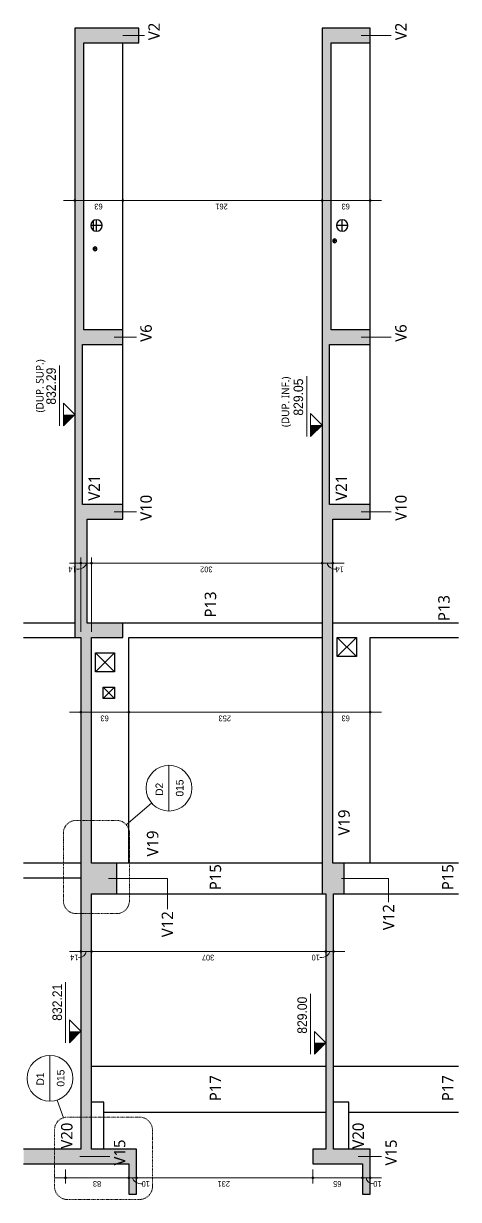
# Model space of a CAD drawing. Header units: centimetres. Extents: x -1475 to 26323, y -1238 to 84208.
# Drawn here: x 3850 to 4420, y 82238 to 83780 of the extents above; entities that cross this region are included whole.
import ezdxf

# ---------------------------------------------------------------- set-up
doc = ezdxf.new("R2010")
doc.units = ezdxf.units.CM
doc.linetypes.add('Traço ponto', pattern=[1.5875, 0.635, -0.47625, 0, -0.47625])
for name, color, linetype, lineweight in [('A-ANNO-DIMS', 7, 'Continuous', 9), ('A-ANNO-DIMS-50', 7, 'Continuous', 9), ('A-ANNO-SYMB', 7, 'Continuous', 9), ('A-FLOR', 7, 'Continuous', 9), ('A-GENM', 7, 'Continuous', 18), ('G-ANNO-DIMS', 7, 'Continuous', 9), ('G-ANNO-TEXT', 7, 'Continuous', 9), ('S-BEAM', 7, 'Continuous', 9), ('S-BEAM-IDEN', 7, 'Continuous', 9), ('S-COLS', 7, 'Continuous', 9), ('S-COLS-IDEN', 7, 'Continuous', 9)]:
    doc.layers.add(name, color=color, linetype=linetype, lineweight=lineweight)
doc.styles.add('Fira Sans', font='', dxfattribs={"width": 0.9, "height": 7.5})
doc.styles.add('Fira Sans_1', font='', dxfattribs={"width": 0.95, "height": 12.5})
doc.styles.add('Fira Sans_2', font='', dxfattribs={"height": 10})
doc.styles.add('Gadugi', font='gadugi.ttf', dxfattribs={"height": 10})
doc.styles.add('Gadugi_1', font='gadugi.ttf', dxfattribs={"height": 15})
doc.styles.get('Fira Sans').set_extended_font_data('Fira Sans')
doc.styles.get('Fira Sans_1').set_extended_font_data('Fira Sans')
doc.styles.get('Fira Sans_2').set_extended_font_data('Fira Sans')
doc.dimstyles.new('PED_R80_1_5mm_ACIMA_As_ESQ__R00', dxfattribs={"dimscale": 30.48, "dimtxt": 10.229846, "dimasz": 0.328084, "dimexe": 0.246063, "dimexo": 0.246063, "dimgap": 0.049213, "dimtad": 1, "dimdec": 1, "dimrnd": 0.5, "dimdsep": 46, "dimtxsty": 'Fira Sans', "dimblk1": 'DOTSMALL', "dimblk2": 'DOTSMALL', "dimsah": 1, "dimcen": 0.09, "dimdle": 0.492126, "dimazin": 0, "dimtfac": 1, "dimtdec": 4, "dimtix": 1, "dimtmove": 0, "dimatfit": 3, "dimfxl": 1, "dimtvp": 1, "dimtolj": 1, "dimtzin": 0, "dimarcsym": 2})
doc.dimstyles.new('PED_R80_1_5mm_ACIMA_As_ESQ__R00_1', dxfattribs={"dimscale": 30.48, "dimtxt": 10.229846, "dimasz": 0.328084, "dimexe": 0.246063, "dimexo": 0.246063, "dimgap": 0.049213, "dimtad": 1, "dimdec": 1, "dimrnd": 0.5, "dimdsep": 46, "dimtxsty": 'Fira Sans', "dimblk1": 'DOTSMALL', "dimblk2": 'DOTSMALL', "dimsah": 1, "dimcen": 0.09, "dimdle": 0.492126, "dimazin": 0, "dimtfac": 1, "dimtdec": 4, "dimtix": 1, "dimtmove": 1, "dimatfit": 3, "dimfxl": 1, "dimtvp": 1, "dimtolj": 1, "dimtzin": 0, "dimarcsym": 2})

# ---------------------------------------------------------------- blocks, each defined once
blk = doc.blocks.new('PED_FURO_RETANGULAR_R04_2020 _INSTÂNCIA_ - FURO RET-3755454-CT302 - CORTE A-A')
at = {"layer": 'A-GENM', "color": 253, "lineweight": 25, "true_color": 0xaaaaaa}
for p, q in [((-202.4, 82975), (-227.4, 82950)), ((-202.4, 82950), (-227.4, 82975))]:
    blk.add_line(p, q, dxfattribs=at)
blk = doc.blocks.new('PED_FURO_CIRCULAR_R04_2020 _INSTÂNCIA_ - FURO CIRC-3758312-CT302 - CORTE A-A')
at = {"layer": 'A-GENM', "color": 253, "lineweight": 25, "true_color": 0xaaaaaa}
for p, q in [((-213.4, 83515.5), (-228.4, 83515.5)), ((-220.9, 83508), (-220.9, 83523))]:
    blk.add_line(p, q, dxfattribs=at)
blk = doc.blocks.new('PED_FURO_CIRCULAR_R04_2020 _INSTÂNCIA_ - FURO CIRC-3747796-CT302 - CORTE A-A')
at = {"layer": 'A-GENM', "color": 253, "lineweight": 25, "true_color": 0xaaaaaa}
for p, q in [((-230.9, 83492.8), (-230.9, 83497.8)), ((-228.4, 83495.3), (-233.4, 83495.3))]:
    blk.add_line(p, q, dxfattribs=at)
blk = doc.blocks.new('PED_FURO_RETANGULAR_R04_2020 _INSTÂNCIA_ - FURO RET-3778141-CT302 - CORTE A-A')
at = {"layer": 'A-GENM', "color": 253, "lineweight": 25, "true_color": 0xaaaaaa}
for p, q in [((-519.4, 82955), (-544.4, 82930)), ((-519.4, 82930), (-544.4, 82955))]:
    blk.add_line(p, q, dxfattribs=at)
blk = doc.blocks.new('PED_FURO_RETANGULAR_R04_2020 _INSTÂNCIA_ - FURO RET-4012501-CT302 - CORTE A-A')
at = {"layer": 'A-GENM', "color": 253, "lineweight": 25, "true_color": 0xaaaaaa}
for p, q in [((-519.4, 82910), (-534.4, 82895)), ((-519.4, 82895), (-534.4, 82910))]:
    blk.add_line(p, q, dxfattribs=at)
blk = doc.blocks.new('PED_FURO_CIRCULAR_R04_2020 _INSTÂNCIA_ - FURO CIRC-3781475-CT302 - CORTE A-A')
at = {"layer": 'A-GENM', "color": 253, "lineweight": 25, "true_color": 0xaaaaaa}
for p, q in [((-542.4, 83484.8), (-547.4, 83484.8)), ((-544.9, 83482.3), (-544.9, 83487.3))]:
    blk.add_line(p, q, dxfattribs=at)
blk = doc.blocks.new('PED_FURO_CIRCULAR_R04_2020 _INSTÂNCIA_ - FURO CIRC-3745760-CT302 - CORTE A-A')
at = {"layer": 'A-GENM', "color": 253, "lineweight": 25, "true_color": 0xaaaaaa}
for p, q in [((-535.4, 83515.4), (-550.4, 83515.4)), ((-542.9, 83507.9), (-542.9, 83522.9))]:
    blk.add_line(p, q, dxfattribs=at)
blk = doc.blocks.new('Elevações de ponto - SIMBOLO DE NÍVEL-CORTE-2219088-CT302 - CORTE A-A')
at = {"layer": 'G-ANNO-DIMS'}
blk.add_hatch(color=256, dxfattribs=at).paths.add_polyline_path([(-257.4, 82443.6), (-242.4, 82443.6), (-257.4, 82428.6)], flags=0)
for p, q in [((-262.5, 82507.8), (-262.5, 82428.6)), ((-257.4, 82458.6), (-242.4, 82443.6)), ((-257.4, 82428.6), (-257.4, 82458.6)), ((-242.4, 82443.6), (-257.4, 82428.6))]:
    blk.add_line(p, q, dxfattribs=at)
blk = doc.blocks.new('DIMBLOCK5-CT302 - CORTE A-A')
at = {"layer": 'A-ANNO-DIMS-50', "true_color": 0x000032}
h = blk.add_hatch(color=178, dxfattribs=at)
edge = h.paths.add_edge_path(flags=0)
edge.add_arc((3924.8, 82877.1), 1.25, 0, 360)
h = blk.add_hatch(color=178, dxfattribs=at)
edge = h.paths.add_edge_path(flags=0)
edge.add_arc((3987.8, 82877.1), 1.25, 0, 360)
at = {"layer": 'A-ANNO-DIMS-50', "color": 178, "true_color": 0x000032}
for p, q in [((3924.8, 82871.4), (3924.8, 82884.6)), ((3987.8, 82871.4), (3987.8, 82884.6)), ((3909.8, 82877.1), (3987.8, 82877.1)), ((3924.8, 82877.1), (3924.8, 82871.4)), ((3987.8, 82877.1), (3987.8, 82871.4))]:
    blk.add_line(p, q, dxfattribs=at)
for centre in [(3924.8, 82877.1), (3987.8, 82877.1)]:
    blk.add_circle(centre, 1.25, dxfattribs=at)
at = {"layer": 'A-ANNO-DIMS-50', "color": 0, "insert": (3961.3, 82865.3), "char_height": 7.5, "width": 11.961, "attachment_point": 1, "rotation": 180, "line_spacing_factor": 1.049215, "style": 'Fira Sans'}
blk.add_mtext('63', dxfattribs=at)
blk = doc.blocks.new('_DotSmall')
at = {"color": 0, "linetype": 'ByBlock', "const_width": 0.5}
blk.add_lwpolyline([(-0.0625, 0, 1), (0.0625, 0, 1)], format="xyb", close=True, dxfattribs=at)
blk = doc.blocks.new('DIMBLOCK6-CT302 - CORTE A-A')
at = {"layer": 'A-ANNO-DIMS-50', "true_color": 0x000032}
h = blk.add_hatch(color=178, dxfattribs=at)
edge = h.paths.add_edge_path(flags=0)
edge.add_arc((3987.8, 82877.1), 1.25, 0, 360)
h = blk.add_hatch(color=178, dxfattribs=at)
edge = h.paths.add_edge_path(flags=0)
edge.add_arc((4240.8, 82877.1), 1.25, 0, 360)
at = {"layer": 'A-ANNO-DIMS-50', "color": 178, "true_color": 0x000032}
for p, q in [((3987.8, 82871.4), (3987.8, 82884.6)), ((4240.8, 82871.4), (4240.8, 82884.6)), ((3987.8, 82877.1), (4240.8, 82877.1)), ((3987.8, 82877.1), (3987.8, 82871.4)), ((4240.8, 82877.1), (4240.8, 82871.4))]:
    blk.add_line(p, q, dxfattribs=at)
for centre in [(3987.8, 82877.1), (4240.8, 82877.1)]:
    blk.add_circle(centre, 1.25, dxfattribs=at)
at = {"layer": 'A-ANNO-DIMS-50', "color": 0, "insert": (4121.5, 82865.3), "char_height": 7.5, "width": 17.312, "attachment_point": 1, "rotation": 180, "line_spacing_factor": 1.049215, "style": 'Fira Sans'}
blk.add_mtext('253', dxfattribs=at)
blk = doc.blocks.new('DIMBLOCK7-CT302 - CORTE A-A')
at = {"layer": 'A-ANNO-DIMS-50', "true_color": 0x000032}
h = blk.add_hatch(color=178, dxfattribs=at)
edge = h.paths.add_edge_path(flags=0)
edge.add_arc((4240.8, 82877.1), 1.25, 0, 360)
h = blk.add_hatch(color=178, dxfattribs=at)
edge = h.paths.add_edge_path(flags=0)
edge.add_arc((4303.8, 82877.1), 1.25, 0, 360)
at = {"layer": 'A-ANNO-DIMS-50', "color": 178, "true_color": 0x000032}
for p, q in [((4240.8, 82871.4), (4240.8, 82884.6)), ((4303.8, 82871.4), (4303.8, 82884.6)), ((4240.8, 82877.1), (4318.8, 82877.1)), ((4240.8, 82877.1), (4240.8, 82871.4)), ((4303.8, 82877.1), (4303.8, 82871.4))]:
    blk.add_line(p, q, dxfattribs=at)
for centre in [(4240.8, 82877.1), (4303.8, 82877.1)]:
    blk.add_circle(centre, 1.25, dxfattribs=at)
at = {"layer": 'A-ANNO-DIMS-50', "color": 0, "insert": (4277.3, 82865.3), "char_height": 7.5, "width": 11.961, "attachment_point": 1, "rotation": 180, "line_spacing_factor": 1.049215, "style": 'Fira Sans'}
blk.add_mtext('63', dxfattribs=at)
blk = doc.blocks.new('DIMBLOCK8-CT302 - CORTE A-A')
at = {"layer": 'A-ANNO-DIMS-50', "true_color": 0x000032}
h = blk.add_hatch(color=178, dxfattribs=at)
edge = h.paths.add_edge_path(flags=0)
edge.add_arc((3924.8, 82563.5), 1.25, 0, 360)
h = blk.add_hatch(color=178, dxfattribs=at)
edge = h.paths.add_edge_path(flags=0)
edge.add_arc((3938.8, 82563.5), 1.25, 0, 360)
at = {"layer": 'A-ANNO-DIMS-50', "color": 178, "true_color": 0x000032}
for p, q in [((3924.8, 82557.7), (3924.8, 82571)), ((3938.8, 82557.7), (3938.8, 82571)), ((3909.8, 82563.5), (3938.8, 82563.5)), ((3924.8, 82563.5), (3924.8, 82557.7)), ((3938.8, 82563.5), (3938.8, 82557.7))]:
    blk.add_line(p, q, dxfattribs=at)
for centre in [(3924.8, 82563.5), (3938.8, 82563.5)]:
    blk.add_circle(centre, 1.25, dxfattribs=at)
blk.add_ellipse((3921.5, 82563.5), major_axis=(10.3, 0), ratio=0.78467, start_param=4.712389, end_param=6.283185, dxfattribs=at)
at = {"layer": 'A-ANNO-DIMS-50', "color": 0, "insert": (3921.5, 82551.6), "char_height": 7.5, "width": 11.174, "attachment_point": 1, "rotation": 180, "line_spacing_factor": 1.049215, "style": 'Fira Sans'}
blk.add_mtext('14', dxfattribs=at)
blk = doc.blocks.new('DIMBLOCK9-CT302 - CORTE A-A')
at = {"layer": 'A-ANNO-DIMS-50', "true_color": 0x000032}
h = blk.add_hatch(color=178, dxfattribs=at)
edge = h.paths.add_edge_path(flags=0)
edge.add_arc((3938.8, 82563.5), 1.25, 0, 360)
h = blk.add_hatch(color=178, dxfattribs=at)
edge = h.paths.add_edge_path(flags=0)
edge.add_arc((4245.8, 82563.5), 1.25, 0, 360)
at = {"layer": 'A-ANNO-DIMS-50', "color": 178, "true_color": 0x000032}
for p, q in [((3938.8, 82557.7), (3938.8, 82571)), ((4245.8, 82557.7), (4245.8, 82571)), ((3938.8, 82563.5), (4245.8, 82563.5)), ((3938.8, 82563.5), (3938.8, 82557.7)), ((4245.8, 82563.5), (4245.8, 82557.7))]:
    blk.add_line(p, q, dxfattribs=at)
for centre in [(3938.8, 82563.5), (4245.8, 82563.5)]:
    blk.add_circle(centre, 1.25, dxfattribs=at)
at = {"layer": 'A-ANNO-DIMS-50', "color": 0, "insert": (4099.6, 82551.6), "char_height": 7.5, "width": 17.469, "attachment_point": 1, "rotation": 180, "line_spacing_factor": 1.049215, "style": 'Fira Sans'}
blk.add_mtext('307', dxfattribs=at)
blk = doc.blocks.new('DIMBLOCK10-CT302 - CORTE A-A')
at = {"layer": 'A-ANNO-DIMS-50', "true_color": 0x000032}
h = blk.add_hatch(color=178, dxfattribs=at)
edge = h.paths.add_edge_path(flags=0)
edge.add_arc((4245.8, 82563.5), 1.25, 0, 360)
h = blk.add_hatch(color=178, dxfattribs=at)
edge = h.paths.add_edge_path(flags=0)
edge.add_arc((4255.8, 82563.5), 1.25, 0, 360)
at = {"layer": 'A-ANNO-DIMS-50', "color": 178, "true_color": 0x000032}
for p, q in [((4245.8, 82557.7), (4245.8, 82571)), ((4255.8, 82557.7), (4255.8, 82571)), ((4245.8, 82563.5), (4270.8, 82563.5)), ((4245.8, 82563.5), (4245.8, 82557.7)), ((4255.8, 82563.5), (4255.8, 82557.7))]:
    blk.add_line(p, q, dxfattribs=at)
for centre in [(4245.8, 82563.5), (4255.8, 82563.5)]:
    blk.add_circle(centre, 1.25, dxfattribs=at)
blk.add_ellipse((4238, 82563.5), major_axis=(12.8, 0), ratio=0.62984, start_param=4.712389, end_param=6.283185, dxfattribs=at)
at = {"layer": 'A-ANNO-DIMS-50', "color": 0, "insert": (4238, 82551.6), "char_height": 7.5, "width": 11.489, "attachment_point": 1, "rotation": 180, "line_spacing_factor": 1.049215, "style": 'Fira Sans'}
blk.add_mtext('10', dxfattribs=at)
blk = doc.blocks.new('DIMBLOCK11-CT302 - CORTE A-A')
at = {"layer": 'A-ANNO-DIMS-50', "true_color": 0x000032}
h = blk.add_hatch(color=178, dxfattribs=at)
edge = h.paths.add_edge_path(flags=0)
edge.add_arc((3904.8, 82266.7), 1.25, 0, 360)
h = blk.add_hatch(color=178, dxfattribs=at)
edge = h.paths.add_edge_path(flags=0)
edge.add_arc((3987.8, 82266.7), 1.25, 0, 360)
at = {"layer": 'A-ANNO-DIMS-50', "color": 178, "true_color": 0x000032}
for p, q in [((3904.8, 82277.5), (3904.8, 82259.2)), ((3904.8, 82266.7), (3904.8, 82277.5)), ((3889.8, 82266.7), (3987.8, 82266.7)), ((3987.8, 82260.9), (3987.8, 82274.2)), ((3987.8, 82266.7), (3987.8, 82260.9))]:
    blk.add_line(p, q, dxfattribs=at)
for centre in [(3904.8, 82266.7), (3987.8, 82266.7)]:
    blk.add_circle(centre, 1.25, dxfattribs=at)
at = {"layer": 'A-ANNO-DIMS-50', "color": 0, "insert": (3951.4, 82254.8), "char_height": 7.5, "width": 12.118, "attachment_point": 1, "rotation": 180, "line_spacing_factor": 1.049215, "style": 'Fira Sans'}
blk.add_mtext('83', dxfattribs=at)
blk = doc.blocks.new('DIMBLOCK12-CT302 - CORTE A-A')
at = {"layer": 'A-ANNO-DIMS-50', "true_color": 0x000032}
h = blk.add_hatch(color=178, dxfattribs=at)
edge = h.paths.add_edge_path(flags=0)
edge.add_arc((3987.8, 82266.7), 1.25, 0, 360)
h = blk.add_hatch(color=178, dxfattribs=at)
edge = h.paths.add_edge_path(flags=0)
edge.add_arc((3997.8, 82266.7), 1.25, 0, 360)
at = {"layer": 'A-ANNO-DIMS-50', "color": 178, "true_color": 0x000032}
for p, q in [((3987.8, 82260.9), (3987.8, 82274.2)), ((3987.8, 82266.7), (3997.8, 82266.7)), ((3987.8, 82266.7), (3987.8, 82260.9)), ((3997.8, 82260.9), (3997.8, 82274.2)), ((3997.8, 82266.7), (3997.8, 82260.9))]:
    blk.add_line(p, q, dxfattribs=at)
for centre in [(3987.8, 82266.7), (3997.8, 82266.7)]:
    blk.add_circle(centre, 1.25, dxfattribs=at)
blk.add_ellipse((4005.8, 82266.7), major_axis=(13, 0), ratio=0.622183, start_param=3.141593, end_param=4.712389, dxfattribs=at)
at = {"layer": 'A-ANNO-DIMS-50', "color": 0, "insert": (4015.3, 82254.8), "char_height": 7.5, "width": 11.489, "attachment_point": 1, "rotation": 180, "line_spacing_factor": 1.049215, "style": 'Fira Sans'}
blk.add_mtext('10', dxfattribs=at)
blk = doc.blocks.new('DIMBLOCK13-CT302 - CORTE A-A')
at = {"layer": 'A-ANNO-DIMS-50', "true_color": 0x000032}
h = blk.add_hatch(color=178, dxfattribs=at)
edge = h.paths.add_edge_path(flags=0)
edge.add_arc((3997.8, 82266.7), 1.25, 0, 360)
h = blk.add_hatch(color=178, dxfattribs=at)
edge = h.paths.add_edge_path(flags=0)
edge.add_arc((4228.8, 82266.7), 1.25, 0, 360)
at = {"layer": 'A-ANNO-DIMS-50', "color": 178, "true_color": 0x000032}
for p, q in [((4228.8, 82277.5), (4228.8, 82259.2)), ((4228.8, 82266.7), (4228.8, 82277.5)), ((3997.8, 82260.9), (3997.8, 82274.2)), ((3997.8, 82266.7), (4228.8, 82266.7)), ((3997.8, 82266.7), (3997.8, 82260.9))]:
    blk.add_line(p, q, dxfattribs=at)
for centre in [(3997.8, 82266.7), (4228.8, 82266.7)]:
    blk.add_circle(centre, 1.25, dxfattribs=at)
at = {"layer": 'A-ANNO-DIMS-50', "color": 0, "insert": (4120.2, 82254.8), "char_height": 7.5, "width": 16.525, "attachment_point": 1, "rotation": 180, "line_spacing_factor": 1.049215, "style": 'Fira Sans'}
blk.add_mtext('231', dxfattribs=at)
blk = doc.blocks.new('DIMBLOCK14-CT302 - CORTE A-A')
at = {"layer": 'A-ANNO-DIMS-50', "true_color": 0x000032}
h = blk.add_hatch(color=178, dxfattribs=at)
edge = h.paths.add_edge_path(flags=0)
edge.add_arc((4228.8, 82266.7), 1.25, 0, 360)
h = blk.add_hatch(color=178, dxfattribs=at)
edge = h.paths.add_edge_path(flags=0)
edge.add_arc((4293.8, 82266.7), 1.25, 0, 360)
at = {"layer": 'A-ANNO-DIMS-50', "color": 178, "true_color": 0x000032}
for p, q in [((4228.8, 82277.5), (4228.8, 82259.2)), ((4228.8, 82266.7), (4228.8, 82277.5)), ((4228.8, 82266.7), (4293.8, 82266.7)), ((4293.8, 82260.9), (4293.8, 82274.2)), ((4293.8, 82266.7), (4293.8, 82260.9))]:
    blk.add_line(p, q, dxfattribs=at)
for centre in [(4228.8, 82266.7), (4293.8, 82266.7)]:
    blk.add_circle(centre, 1.25, dxfattribs=at)
at = {"layer": 'A-ANNO-DIMS-50', "color": 0, "insert": (4266.3, 82254.8), "char_height": 7.5, "width": 11.961, "attachment_point": 1, "rotation": 180, "line_spacing_factor": 1.049215, "style": 'Fira Sans'}
blk.add_mtext('65', dxfattribs=at)
blk = doc.blocks.new('DIMBLOCK15-CT302 - CORTE A-A')
at = {"layer": 'A-ANNO-DIMS-50', "true_color": 0x000032}
h = blk.add_hatch(color=178, dxfattribs=at)
edge = h.paths.add_edge_path(flags=0)
edge.add_arc((4293.8, 82266.7), 1.25, 0, 360)
h = blk.add_hatch(color=178, dxfattribs=at)
edge = h.paths.add_edge_path(flags=0)
edge.add_arc((4303.8, 82266.7), 1.25, 0, 360)
at = {"layer": 'A-ANNO-DIMS-50', "color": 178, "true_color": 0x000032}
for p, q in [((4293.8, 82260.9), (4293.8, 82274.2)), ((4293.8, 82266.7), (4318.8, 82266.7)), ((4293.8, 82266.7), (4293.8, 82260.9)), ((4303.8, 82260.9), (4303.8, 82274.2)), ((4303.8, 82266.7), (4303.8, 82260.9))]:
    blk.add_line(p, q, dxfattribs=at)
for centre in [(4293.8, 82266.7), (4303.8, 82266.7)]:
    blk.add_circle(centre, 1.25, dxfattribs=at)
blk.add_ellipse((4309.3, 82266.7), major_axis=(10.5, 0), ratio=0.765455, start_param=3.141593, end_param=4.712389, dxfattribs=at)
at = {"layer": 'A-ANNO-DIMS-50', "color": 0, "insert": (4318.9, 82254.8), "char_height": 7.5, "width": 11.489, "attachment_point": 1, "rotation": 180, "line_spacing_factor": 1.049215, "style": 'Fira Sans'}
blk.add_mtext('10', dxfattribs=at)
blk = doc.blocks.new('DIMBLOCK16-CT302 - CORTE A-A')
at = {"layer": 'A-ANNO-DIMS-50', "true_color": 0x000032}
h = blk.add_hatch(color=178, dxfattribs=at)
edge = h.paths.add_edge_path(flags=0)
edge.add_arc((4240.8, 83548.3), 1.25, 0, 360)
h = blk.add_hatch(color=178, dxfattribs=at)
edge = h.paths.add_edge_path(flags=0)
edge.add_arc((4303.8, 83548.3), 1.25, 0, 360)
at = {"layer": 'A-ANNO-DIMS-50', "color": 178, "true_color": 0x000032}
for p, q in [((4240.8, 83554.1), (4240.8, 83540.8)), ((4240.8, 83548.3), (4240.8, 83554.1)), ((4318.8, 83548.3), (4240.8, 83548.3)), ((4303.8, 83554.1), (4303.8, 83540.8)), ((4303.8, 83548.3), (4303.8, 83554.1))]:
    blk.add_line(p, q, dxfattribs=at)
for centre in [(4240.8, 83548.3), (4303.8, 83548.3)]:
    blk.add_circle(centre, 1.25, dxfattribs=at)
at = {"layer": 'A-ANNO-DIMS-50', "color": 0, "insert": (4277.3, 83536.5), "char_height": 7.5, "width": 11.961, "attachment_point": 1, "rotation": 180, "line_spacing_factor": 1.049215, "style": 'Fira Sans'}
blk.add_mtext('63', dxfattribs=at)
blk = doc.blocks.new('DIMBLOCK17-CT302 - CORTE A-A')
at = {"layer": 'A-ANNO-DIMS-50', "true_color": 0x000032}
h = blk.add_hatch(color=178, dxfattribs=at)
edge = h.paths.add_edge_path(flags=0)
edge.add_arc((3979.8, 83548.3), 1.25, 0, 360)
h = blk.add_hatch(color=178, dxfattribs=at)
edge = h.paths.add_edge_path(flags=0)
edge.add_arc((4240.8, 83548.3), 1.25, 0, 360)
at = {"layer": 'A-ANNO-DIMS-50', "color": 178, "true_color": 0x000032}
for p, q in [((3979.8, 83554.1), (3979.8, 83540.8)), ((3979.8, 83548.3), (3979.8, 83554.1)), ((4240.8, 83548.3), (3979.8, 83548.3)), ((4240.8, 83554.1), (4240.8, 83540.8)), ((4240.8, 83548.3), (4240.8, 83554.1))]:
    blk.add_line(p, q, dxfattribs=at)
for centre in [(3979.8, 83548.3), (4240.8, 83548.3)]:
    blk.add_circle(centre, 1.25, dxfattribs=at)
at = {"layer": 'A-ANNO-DIMS-50', "color": 0, "insert": (4117.3, 83536.5), "char_height": 7.5, "width": 16.84, "attachment_point": 1, "rotation": 180, "line_spacing_factor": 1.049215, "style": 'Fira Sans'}
blk.add_mtext('261', dxfattribs=at)
blk = doc.blocks.new('DIMBLOCK18-CT302 - CORTE A-A')
at = {"layer": 'A-ANNO-DIMS-50', "true_color": 0x000032}
h = blk.add_hatch(color=178, dxfattribs=at)
edge = h.paths.add_edge_path(flags=0)
edge.add_arc((3916.8, 83548.3), 1.25, 0, 360)
h = blk.add_hatch(color=178, dxfattribs=at)
edge = h.paths.add_edge_path(flags=0)
edge.add_arc((3979.8, 83548.3), 1.25, 0, 360)
at = {"layer": 'A-ANNO-DIMS-50', "color": 178, "true_color": 0x000032}
for p, q in [((3979.8, 83548.3), (3901.8, 83548.3)), ((3916.8, 83554.1), (3916.8, 83540.8)), ((3916.8, 83548.3), (3916.8, 83554.1)), ((3979.8, 83554.1), (3979.8, 83540.8)), ((3979.8, 83548.3), (3979.8, 83554.1))]:
    blk.add_line(p, q, dxfattribs=at)
for centre in [(3916.8, 83548.3), (3979.8, 83548.3)]:
    blk.add_circle(centre, 1.25, dxfattribs=at)
at = {"layer": 'A-ANNO-DIMS-50', "color": 0, "insert": (3953.3, 83536.5), "char_height": 7.5, "width": 11.961, "attachment_point": 1, "rotation": 180, "line_spacing_factor": 1.049215, "style": 'Fira Sans'}
blk.add_mtext('63', dxfattribs=at)
blk = doc.blocks.new('DIMBLOCK19-CT302 - CORTE A-A')
at = {"layer": 'A-ANNO-DIMS-50', "true_color": 0x000032}
h = blk.add_hatch(color=178, dxfattribs=at)
edge = h.paths.add_edge_path(flags=0)
edge.add_arc((3924.8, 83072.6), 1.25, 0, 360)
h = blk.add_hatch(color=178, dxfattribs=at)
edge = h.paths.add_edge_path(flags=0)
edge.add_arc((3938.8, 83072.6), 1.25, 0, 360)
at = {"layer": 'A-ANNO-DIMS-50', "color": 178, "true_color": 0x000032}
for p, q in [((3924.8, 82982.5), (3924.8, 83080.1)), ((3938.8, 82982.5), (3938.8, 83080.1)), ((3909.8, 83072.6), (3938.8, 83072.6)), ((3924.8, 83072.6), (3924.8, 82982.5)), ((3938.8, 83072.6), (3938.8, 82982.5))]:
    blk.add_line(p, q, dxfattribs=at)
for centre in [(3924.8, 83072.6), (3938.8, 83072.6)]:
    blk.add_circle(centre, 1.25, dxfattribs=at)
blk.add_ellipse((3919.2, 83072.6), major_axis=(12.6, 0), ratio=0.63857, start_param=4.712389, end_param=6.283185, dxfattribs=at)
at = {"layer": 'A-ANNO-DIMS-50', "color": 0, "insert": (3919.2, 83060.7), "char_height": 7.5, "width": 11.174, "attachment_point": 1, "rotation": 180, "line_spacing_factor": 1.049215, "style": 'Fira Sans'}
blk.add_mtext('14', dxfattribs=at)
blk = doc.blocks.new('DIMBLOCK20-CT302 - CORTE A-A')
at = {"layer": 'A-ANNO-DIMS-50', "true_color": 0x000032}
h = blk.add_hatch(color=178, dxfattribs=at)
edge = h.paths.add_edge_path(flags=0)
edge.add_arc((3938.8, 83072.6), 1.25, 0, 360)
h = blk.add_hatch(color=178, dxfattribs=at)
edge = h.paths.add_edge_path(flags=0)
edge.add_arc((4240.8, 83072.6), 1.25, 0, 360)
at = {"layer": 'A-ANNO-DIMS-50', "color": 178, "true_color": 0x000032}
for p, q in [((3938.8, 82982.5), (3938.8, 83080.1)), ((4240.8, 83066.9), (4240.8, 83080.1)), ((3938.8, 83072.6), (4240.8, 83072.6)), ((3938.8, 83072.6), (3938.8, 82982.5)), ((4240.8, 83072.6), (4240.8, 83066.9))]:
    blk.add_line(p, q, dxfattribs=at)
for centre in [(3938.8, 83072.6), (4240.8, 83072.6)]:
    blk.add_circle(centre, 1.25, dxfattribs=at)
at = {"layer": 'A-ANNO-DIMS-50', "color": 0, "insert": (4097.3, 83060.7), "char_height": 7.5, "width": 17.942, "attachment_point": 1, "rotation": 180, "line_spacing_factor": 1.049215, "style": 'Fira Sans'}
blk.add_mtext('302', dxfattribs=at)
blk = doc.blocks.new('DIMBLOCK21-CT302 - CORTE A-A')
at = {"layer": 'A-ANNO-DIMS-50', "true_color": 0x000032}
h = blk.add_hatch(color=178, dxfattribs=at)
edge = h.paths.add_edge_path(flags=0)
edge.add_arc((4240.8, 83072.6), 1.25, 0, 360)
h = blk.add_hatch(color=178, dxfattribs=at)
edge = h.paths.add_edge_path(flags=0)
edge.add_arc((4254.8, 83072.6), 1.25, 0, 360)
at = {"layer": 'A-ANNO-DIMS-50', "color": 178, "true_color": 0x000032}
for p, q in [((4240.8, 83066.9), (4240.8, 83080.1)), ((4254.8, 83066.9), (4254.8, 83080.1)), ((4240.8, 83072.6), (4269.8, 83072.6)), ((4240.8, 83072.6), (4240.8, 83066.9)), ((4254.8, 83072.6), (4254.8, 83066.9))]:
    blk.add_line(p, q, dxfattribs=at)
for centre in [(4240.8, 83072.6), (4254.8, 83072.6)]:
    blk.add_circle(centre, 1.25, dxfattribs=at)
blk.add_ellipse((4260.1, 83072.6), major_axis=(12.3, 0), ratio=0.654021, start_param=3.141593, end_param=4.712389, dxfattribs=at)
at = {"layer": 'A-ANNO-DIMS-50', "color": 0, "insert": (4269.4, 83060.7), "char_height": 7.5, "width": 11.174, "attachment_point": 1, "rotation": 180, "line_spacing_factor": 1.049215, "style": 'Fira Sans'}
blk.add_mtext('14', dxfattribs=at)
blk = doc.blocks.new('Corte - Chamada de detalhe métrica-2523054-CT302 - CORTE A-A')
at = {"layer": 'A-ANNO-SYMB'}
blk.add_line((-604, 82367), (-604, 82427), dxfattribs=at)
for start, end in [(90, 270), (270, 90)]:
    blk.add_arc((-604, 82397), 30, start, end, dxfattribs=at)

msp = doc.modelspace()

# ---------------------------------------------------------------- hatches: boundary and pattern name
at = {"layer": 'A-FLOR', "lineweight": 18, "true_color": 0xa6a6a6}
for points in [[(3922.85, 83378.53), (3928.8, 83378.53), (3928.8, 83755.03), (3916.8, 83755.03), (3916.8, 83378.53)], [(4246.1, 83378.53), (4252.8, 83378.53), (4252.8, 83755.03), (4240.8, 83755.03), (4240.8, 83378.53)], [(3926.8, 83149.53), (3926.8, 83359.53), (3916.8, 83359.53), (3916.8, 83149.53)], [(4240.8, 83149.53), (4250.8, 83149.53), (4250.8, 83359.53), (4240.8, 83359.53), (4240.8, 83169.6)], [(3932.8, 82994.03), (3932.8, 83130.53), (3916.8, 83130.53), (3916.8, 82994.03), (3924.8, 82994.03)], [(4241.48, 82679.03), (4254.8, 82679.03), (4254.8, 83130.53), (4240.8, 83130.53), (4240.8, 82679.03)], [(3938.68, 82679.03), (3938.8, 82679.03), (3938.8, 82975.03), (3924.8, 82975.03), (3924.8, 82679.03)], [(4255.8, 82304.03), (4255.8, 82654.03), (4245.8, 82654.03), (4245.8, 82304.03)], [(3938.8, 82304.03), (3938.8, 82639.03), (3924.8, 82639.03), (3924.8, 82304.03)], [(3997.8, 82245.03), (3997.8, 82285.03), (3987.8, 82285.03), (3987.8, 82245.03), (3992.11, 82245.03)], [(4293.8, 82245.03), (4303.8, 82245.03), (4303.8, 82285.03), (4293.8, 82285.03)]]:
    msp.add_hatch(color=253, dxfattribs=at).paths.add_polyline_path(points, flags=0)
at = {"layer": 'S-BEAM', "true_color": 0xa6a6a6}
for points in [[(4000.8, 83755.03), (4000.8, 83774.03), (3916.8, 83774.03), (3916.8, 83755.03), (3979.8, 83755.03)], [(4272.61, 83755.03), (4303.8, 83755.03), (4303.8, 83774.03), (4240.8, 83774.03), (4240.8, 83755.03), (4254.8, 83755.03)], [(3979.8, 83359.53), (3979.8, 83378.53), (3916.8, 83378.53), (3916.8, 83359.53), (3952.8, 83359.53)], [(4303.8, 83359.53), (4303.8, 83378.53), (4240.8, 83378.53), (4240.8, 83359.53), (4274.8, 83359.53)], [(3926.8, 83130.53), (3979.8, 83130.53), (3979.8, 83149.53), (3916.8, 83149.53), (3916.8, 83130.53)], [(4240.8, 83130.53), (4303.8, 83130.53), (4303.8, 83149.53), (4240.8, 83149.53)], [(3979.8, 82975.03), (3979.8, 82994.03), (3916.8, 82994.03), (3916.8, 82975.03), (3953.8, 82975.03)], [(3924.8, 82639.03), (3971.8, 82639.03), (3971.8, 82679.03), (3924.8, 82679.03), (3924.8, 82660.03)], [(4255.8, 82639.03), (4269.8, 82639.03), (4269.8, 82679.03), (4240.8, 82679.03), (4240.8, 82639.03), (4245.8, 82639.03), (4245.8, 82654.03), (4255.8, 82654.03), (4255.8, 82647.78)], [(3992.11, 82285.03), (3997.8, 82285.03), (3997.8, 82304.03), (3849.62, 82304.03), (3849.62, 82285.03), (3987.8, 82285.03)], [(4277.11, 82285.03), (4303.8, 82285.03), (4303.8, 82304.03), (4228.8, 82304.03), (4228.8, 82285.03), (4255.8, 82285.03)]]:
    msp.add_hatch(color=253, dxfattribs=at).paths.add_polyline_path(points, flags=0)

# ---------------------------------------------------------------- linework, layer by layer
at = {"layer": 'A-ANNO-SYMB'}
for p, q in [((3984.26, 82729.39), (4017.51, 82757.92)), ((3901.78, 82345.27), (3893.9, 82368.54))]:
    msp.add_line(p, q, dxfattribs=at)
at = {"layer": 'A-ANNO-SYMB', "linetype": 'Traço ponto'}
for p, q in [((3971.36, 82735.32), (3918.78, 82735.32)), ((3901.78, 82718.32), (3901.78, 82630)), ((3988.36, 82630), (3988.36, 82718.32)), ((3918.78, 82613), (3971.36, 82613)), ((4001.57, 82346.16), (3907.23, 82346.16)), ((3890.23, 82329.16), (3890.23, 82255.12)), ((4018.57, 82255.12), (4018.57, 82329.16)), ((3907.23, 82238.12), (4001.57, 82238.12))]:
    msp.add_line(p, q, dxfattribs=at)
for centre, start, end in [((3918.78, 82718.32), 90, 180), ((3971.36, 82718.32), 0, 90), ((3918.78, 82630), 180, 270), ((3971.36, 82630), 270, 0), ((3907.23, 82329.16), 90, 180), ((4001.57, 82329.16), 0, 90), ((3907.23, 82255.12), 180, 270), ((4001.57, 82255.12), 270, 0)]:
    msp.add_arc(centre, 17, start, end, dxfattribs=at)
at = {"layer": 'A-FLOR', "lineweight": 25}
for p, q in [((3916.8, 83755.03), (3916.8, 83378.53)), ((3928.8, 83378.53), (3928.8, 83755.03)), ((4240.8, 83755.03), (4240.8, 83378.53)), ((4252.8, 83378.53), (4252.8, 83755.03)), ((3940.8, 83521.34), (3940.8, 83509.52)), ((3916.8, 83359.53), (3916.8, 83149.53)), ((3926.8, 83149.53), (3926.8, 83359.53)), ((4240.8, 83359.53), (4240.8, 83149.53)), ((4250.8, 83149.53), (4250.8, 83359.53)), ((3916.8, 83130.53), (3916.8, 82994.03)), ((3932.8, 82994.03), (3932.8, 83130.53)), ((4240.8, 83130.53), (4240.8, 82679.03)), ((4254.8, 82679.03), (4254.8, 83130.53)), ((3924.8, 82975.03), (3924.8, 82679.03)), ((3938.8, 82679.03), (3938.8, 82975.03)), ((3924.8, 82639.03), (3924.8, 82304.03)), ((3938.8, 82304.03), (3938.8, 82639.03)), ((4245.8, 82639.03), (4245.8, 82304.03)), ((4255.8, 82304.03), (4255.8, 82639.03)), ((3987.8, 82285.03), (3987.8, 82245.03)), ((3997.8, 82245.03), (3997.8, 82285.03)), ((4293.8, 82285.03), (4293.8, 82245.03)), ((4303.8, 82245.03), (4303.8, 82285.03)), ((3987.8, 82245.03), (3997.8, 82245.03)), ((4293.8, 82245.03), (4303.8, 82245.03))]:
    msp.add_line(p, q, dxfattribs=at)
at = {"layer": 'S-BEAM', "lineweight": 25}
for p, q in [((3916.8, 83774.03), (3916.8, 83755.03)), ((4000.8, 83774.03), (3916.8, 83774.03)), ((4000.8, 83755.03), (4000.8, 83774.03)), ((4240.8, 83774.03), (4240.8, 83755.03)), ((4303.8, 83774.03), (4240.8, 83774.03)), ((4303.8, 83755.03), (4303.8, 83774.03)), ((3928.8, 83755.03), (4000.8, 83755.03)), ((3979.8, 83378.53), (3979.8, 83755.03)), ((4252.8, 83755.03), (4303.8, 83755.03)), ((4303.8, 83378.53), (4303.8, 83755.03)), ((3916.8, 83378.53), (3916.8, 83359.53)), ((3979.8, 83378.53), (3928.8, 83378.53)), ((3979.8, 83359.53), (3979.8, 83378.53)), ((4240.8, 83378.53), (4240.8, 83359.53)), ((4303.8, 83378.53), (4252.8, 83378.53)), ((4303.8, 83359.53), (4303.8, 83378.53)), ((3926.8, 83359.53), (3979.8, 83359.53)), ((3979.8, 83149.53), (3979.8, 83359.53)), ((4250.8, 83359.53), (4303.8, 83359.53)), ((4303.8, 83149.53), (4303.8, 83359.53)), ((3916.8, 83149.53), (3916.8, 83130.53)), ((3979.8, 83149.53), (3926.8, 83149.53)), ((3979.8, 83130.53), (3979.8, 83149.53)), ((4240.8, 83149.53), (4240.8, 83130.53)), ((4303.8, 83149.53), (4250.8, 83149.53)), ((4303.8, 83130.53), (4303.8, 83149.53)), ((3932.8, 83130.53), (3979.8, 83130.53)), ((4254.8, 83130.53), (4303.8, 83130.53)), ((3916.8, 82994.03), (3916.8, 82975.03)), ((3979.8, 82994.03), (3932.8, 82994.03)), ((3979.8, 82975.03), (3979.8, 82994.03)), ((3916.8, 82975.03), (3924.8, 82975.03)), ((3938.8, 82975.03), (3979.8, 82975.03)), ((3987.8, 82679.03), (3987.8, 82975.03)), ((4260.8, 82950.02), (4260.8, 82975.03)), ((4285.8, 82975.03), (4285.8, 82950.02)), ((4303.8, 82679.03), (4303.8, 82975.03)), ((3943.8, 82930.02), (3943.8, 82955.02)), ((3943.8, 82955.02), (3968.8, 82955.02)), ((3968.8, 82955.02), (3968.8, 82930.02)), ((4285.8, 82950.02), (4260.8, 82950.02)), ((3968.8, 82930.02), (3943.8, 82930.02)), ((3953.8, 82895.03), (3953.8, 82910.03)), ((3953.8, 82910.03), (3968.8, 82910.03)), ((3968.8, 82910.03), (3968.8, 82895.03)), ((3968.8, 82895.03), (3953.8, 82895.03)), ((3924.8, 82679.03), (3924.8, 82639.03)), ((3971.8, 82679.03), (3938.8, 82679.03)), ((3971.8, 82639.03), (3971.8, 82679.03)), ((4240.8, 82679.03), (4240.8, 82639.03)), ((4269.8, 82679.03), (4254.8, 82679.03)), ((4269.8, 82639.03), (4269.8, 82679.03)), ((3938.8, 82639.03), (3971.8, 82639.03)), ((4240.8, 82639.03), (4245.8, 82639.03)), ((4255.8, 82639.03), (4269.8, 82639.03)), ((3954.8, 82365.94), (3938.8, 82365.94)), ((3954.8, 82304.03), (3954.8, 82365.94)), ((4275.8, 82365.94), (4255.8, 82365.94)), ((4275.8, 82304.03), (4275.8, 82365.94)), ((3924.8, 82304.03), (3849.62, 82304.03)), ((3997.8, 82304.03), (3938.8, 82304.03)), ((3997.8, 82285.03), (3997.8, 82304.03)), ((4245.8, 82304.03), (4228.8, 82304.03)), ((4228.8, 82304.03), (4228.8, 82285.03)), ((4303.8, 82304.03), (4255.8, 82304.03)), ((4303.8, 82285.03), (4303.8, 82304.03)), ((3849.62, 82285.03), (3987.8, 82285.03)), ((4228.8, 82285.03), (4293.8, 82285.03))]:
    msp.add_line(p, q, dxfattribs=at)
for centre, radius, start, end in [((3945.3, 83515.43), 7.5, 0, 180), ((3945.3, 83515.43), 7.5, 180, 0), ((4267.3, 83515.45), 7.5, 0, 180), ((4267.3, 83515.45), 7.5, 180, 0), ((4257.3, 83495.27), 2.5, 0, 180), ((3943.3, 83484.76), 2.5, 0, 180), ((3943.3, 83484.76), 2.5, 180, 0), ((4257.3, 83495.27), 2.5, 180, 0)]:
    msp.add_arc(centre, radius, start, end, dxfattribs=at)
at = {"layer": 'S-BEAM-IDEN'}
for p, q in [((3979.66, 83764.53), (4008.03, 83764.53)), ((4292.29, 83764.53), (4331.51, 83764.53)), ((3968.23, 83369.03), (3997.53, 83369.03)), ((4292.29, 83369.03), (4331.51, 83369.03)), ((3968.23, 83140.03), (3997.53, 83140.03)), ((4292.29, 83140.03), (4331.51, 83140.03)), ((3960.81, 82659.03), (4038.23, 82659.03)), ((4038.23, 82659.03), (4038.23, 82618.78)), ((4266.22, 82659.03), (4328.07, 82659.03)), ((4328.07, 82659.03), (4328.07, 82627.99)), ((3923.18, 82294.53), (3962.79, 82294.53)), ((4288.08, 82294.53), (4318.52, 82294.53))]:
    msp.add_line(p, q, dxfattribs=at)
at = {"layer": 'S-COLS', "lineweight": 25}
for p, q in [((3916.8, 82994.03), (3849.62, 82994.03)), ((4240.8, 82994.03), (3979.8, 82994.03)), ((4419.6, 82994.03), (4254.8, 82994.03)), ((3849.62, 82975.03), (3916.8, 82975.03)), ((3987.8, 82975.03), (4240.8, 82975.03)), ((4260.8, 82975.03), (4285.8, 82975.03)), ((4303.8, 82975.03), (4419.6, 82975.03)), ((3924.8, 82679.03), (3849.62, 82679.03)), ((4240.8, 82679.03), (3971.8, 82679.03)), ((4419.6, 82679.03), (4269.8, 82679.03)), ((3849.62, 82660.03), (3924.8, 82660.03)), ((3971.8, 82639.03), (4240.8, 82639.03)), ((4269.8, 82639.03), (4419.6, 82639.03)), ((4245.8, 82412.53), (3938.8, 82412.53)), ((4419.6, 82412.53), (4255.8, 82412.53)), ((3954.8, 82352.53), (4245.8, 82352.53)), ((4275.8, 82352.53), (4419.6, 82352.53))]:
    msp.add_line(p, q, dxfattribs=at)

# ---------------------------------------------------------------- block references
at = {"layer": 'A-ANNO-SYMB'}
for p in [(4644.25, 380.49), (4488.25, 0)]:
    msp.add_blockref('Corte - Chamada de detalhe métrica-2523054-CT302 - CORTE A-A', p, dxfattribs=at)
at = {"layer": 'A-GENM', "color": 253, "lineweight": 25, "true_color": 0xaaaaaa}
for name in ['PED_FURO_CIRCULAR_R04_2020 _INSTÂNCIA_ - FURO CIRC-3745760-CT302 - CORTE A-A', 'PED_FURO_CIRCULAR_R04_2020 _INSTÂNCIA_ - FURO CIRC-3758312-CT302 - CORTE A-A', 'PED_FURO_CIRCULAR_R04_2020 _INSTÂNCIA_ - FURO CIRC-3747796-CT302 - CORTE A-A', 'PED_FURO_CIRCULAR_R04_2020 _INSTÂNCIA_ - FURO CIRC-3781475-CT302 - CORTE A-A', 'PED_FURO_RETANGULAR_R04_2020 _INSTÂNCIA_ - FURO RET-3755454-CT302 - CORTE A-A', 'PED_FURO_RETANGULAR_R04_2020 _INSTÂNCIA_ - FURO RET-3778141-CT302 - CORTE A-A', 'PED_FURO_RETANGULAR_R04_2020 _INSTÂNCIA_ - FURO RET-4012501-CT302 - CORTE A-A']:
    msp.add_blockref(name, (4488.25, 0), dxfattribs=at)
at = {"layer": 'G-ANNO-DIMS'}
for p in [(4159.25, 823.94), (4483.25, 810.12), (4167.25, 15.12), (4488.25, 0)]:
    msp.add_blockref('Elevações de ponto - SIMBOLO DE NÍVEL-CORTE-2219088-CT302 - CORTE A-A', p, dxfattribs=at)

# ---------------------------------------------------------------- texts
at = {"layer": 'A-ANNO-SYMB', "char_height": 10, "attachment_point": 1, "rotation": 90, "style": 'Fira Sans_2'}
for s, insert, width in [('015', (4049.26, 82766.58), 26.8565), ('D2', (4022.58, 82767.49), 20.443), ('D1', (3866.58, 82387.49), 19.2405), ('015', (3893.26, 82386.09), 26.8565)]:
    msp.add_mtext(s, dxfattribs=dict(at, insert=insert, width=width))
at = {"layer": 'G-ANNO-DIMS', "char_height": 12.5, "attachment_point": 1, "rotation": 90, "line_spacing_factor": 1.049215, "style": 'Fira Sans_1'}
for s, insert, width in [('832.29', (3879.49, 83280.48), 58.921), ('829.05', (4203.49, 83266.14), 60.1485), ('832.21', (3887.49, 82472.5), 56.8751), ('829.00', (4208.49, 82455.51), 61.376)]:
    msp.add_mtext(s, dxfattribs=dict(at, insert=insert, width=width))
at = {"layer": 'G-ANNO-TEXT', "char_height": 10, "attachment_point": 1, "rotation": 90, "style": 'Gadugi'}
for s, insert, width in [('(DUP. SUP.)', (3865.9, 83270.23), 86.9831), ('(DUP. INF.)', (4187.76, 83251.11), 81.7721)]:
    msp.add_mtext(s, dxfattribs=dict(at, insert=insert, width=width))
at = {"layer": 'S-BEAM-IDEN', "char_height": 15, "attachment_point": 1, "rotation": 90, "style": 'Gadugi_1'}
for s, insert, width in [('V2', (4013.2, 83758.45), 30.0633), ('V2', (4336.68, 83758.45), 30.0633), ('V6', (4002.7, 83362.95), 30.0633), ('V6', (4336.68, 83362.95), 30.0633), ('V21', (3934.7, 83154.54), 44.0928), ('V21', (4258.6, 83154.54), 44.0928), ('V10', (4002.7, 83128.18), 44.0928), ('V10', (4336.68, 83128.18), 44.0928), ('V19', (4262.05, 82715.46), 44.0928), ('V19', (4011.24, 82687.9), 44.0928), ('V12', (4320.52, 82591.29), 44.0928), ('V12', (4030.68, 82582.08), 44.0928), ('V20', (3898.76, 82304.79), 44.0928), ('V20', (4280.67, 82304.79), 44.0928), ('V15', (3967.96, 82282.68), 44.0928), ('V15', (4323.69, 82282.68), 44.0928)]:
    msp.add_mtext(s, dxfattribs=dict(at, insert=insert, width=width))
at = {"layer": 'S-COLS-IDEN', "char_height": 15, "width": 42.4894, "attachment_point": 1, "rotation": 90, "style": 'Gadugi_1'}
for s, insert in [('P13', (4087.04, 83001.3)), ('P13', (4393.04, 82996.61)), ('P15', (4093.54, 82643.66)), ('P15', (4398.04, 82643.66)), ('P17', (4093.54, 82366.96)), ('P17', (4398.04, 82366.96))]:
    msp.add_mtext(s, dxfattribs=dict(at, insert=insert))

# ---------------------------------------------------------------- dimensions: what is measured, and where the dimension line sits
at = {"layer": 'A-ANNO-DIMS', "color": 178, "true_color": 0x000032}
for base, p1, p2, override, picture, middle in [((3916.8, 83548.35), (3979.8, 83546.58), (3916.8, 83546.58), {"dimpost": '<>', "dimfxl": 63}, 'DIMBLOCK18-CT302 - CORTE A-A', (3948.3, 83553.66)), ((3979.8, 83548.35), (4240.8, 83546.58), (3979.8, 83546.58), {"dimpost": '<>', "dimfxl": 261}, 'DIMBLOCK17-CT302 - CORTE A-A', (4110.3, 83553.66)), ((4240.8, 83548.35), (4303.8, 83546.58), (4240.8, 83546.58), {"dimpost": '<>', "dimfxl": 63}, 'DIMBLOCK16-CT302 - CORTE A-A', (4272.3, 83553.66)), ((4240.8, 83072.6), (3938.8, 82975.03), (4240.8, 83074.37), {"dimpost": '<>', "dimfxl": 317.9194}, 'DIMBLOCK20-CT302 - CORTE A-A', (4089.8, 83077.91)), ((3987.8, 82877.14), (3924.8, 82878.91), (3987.8, 82878.91), {"dimpost": '<>', "dimfxl": 63}, 'DIMBLOCK5-CT302 - CORTE A-A', (3956.3, 82882.46)), ((4240.8, 82877.14), (3987.8, 82878.91), (4240.8, 82878.91), {"dimpost": '<>', "dimfxl": 253}, 'DIMBLOCK6-CT302 - CORTE A-A', (4114.3, 82882.46)), ((4303.8, 82877.14), (4240.8, 82878.91), (4303.8, 82878.91), {"dimpost": '<>', "dimfxl": 63}, 'DIMBLOCK7-CT302 - CORTE A-A', (4272.3, 82882.46)), ((4245.8, 82563.47), (3938.8, 82565.24), (4245.8, 82565.24), {"dimpost": '<>', "dimfxl": 307}, 'DIMBLOCK9-CT302 - CORTE A-A', (4092.3, 82568.79)), ((3987.8, 82266.66), (3904.8, 82285.03), (3987.8, 82268.43), {"dimpost": '<>', "dimfxl": 84.643103}, 'DIMBLOCK11-CT302 - CORTE A-A', (3946.3, 82271.98)), ((4228.8, 82266.66), (3997.8, 82268.43), (4228.8, 82285.03), {"dimpost": '<>', "dimfxl": 231.595455}, 'DIMBLOCK13-CT302 - CORTE A-A', (4113.3, 82271.98)), ((4293.8, 82266.66), (4228.8, 82285.03), (4293.8, 82268.43), {"dimpost": '<>', "dimfxl": 67.08543}, 'DIMBLOCK14-CT302 - CORTE A-A', (4261.3, 82271.98))]:
    dim = msp.add_linear_dim(base=base, p1=p1, p2=p2, dimstyle='PED_R80_1_5mm_ACIMA_As_ESQ__R00', override=override, dxfattribs=at)
    dim.commit()
    dim.dimension.update_dxf_attribs({"geometry": picture, "text_midpoint": middle})
for base, p1, p2, override, picture, middle in [((3938.8, 83072.6), (3924.8, 82975.03), (3938.8, 82975.03), {"dimpost": '<>', "dimfxl": 14}, 'DIMBLOCK19-CT302 - CORTE A-A', (3913.6, 83065.71)), ((4254.8, 83072.6), (4240.8, 83074.37), (4254.8, 83074.37), {"dimpost": '<>', "dimfxl": 14}, 'DIMBLOCK21-CT302 - CORTE A-A', (4263.85, 83065.71)), ((3938.8, 82563.47), (3924.8, 82565.24), (3938.8, 82565.24), {"dimpost": '<>', "dimfxl": 14}, 'DIMBLOCK8-CT302 - CORTE A-A', (3915.95, 82556.59)), ((4255.8, 82563.47), (4245.8, 82565.24), (4255.8, 82565.24), {"dimpost": '<>', "dimfxl": 10}, 'DIMBLOCK10-CT302 - CORTE A-A', (4232.27, 82556.59)), ((3997.8, 82266.66), (3987.8, 82268.43), (3997.8, 82268.43), {"dimpost": '<>', "dimfxl": 10}, 'DIMBLOCK12-CT302 - CORTE A-A', (4009.58, 82259.78)), ((4303.8, 82266.66), (4293.8, 82268.43), (4303.8, 82268.43), {"dimpost": '<>', "dimfxl": 10}, 'DIMBLOCK15-CT302 - CORTE A-A', (4313.16, 82259.78))]:
    dim = msp.add_linear_dim(base=base, p1=p1, p2=p2, dimstyle='PED_R80_1_5mm_ACIMA_As_ESQ__R00_1', override=override, dxfattribs=at)
    dim.commit()
    dim.dimension.update_dxf_attribs({"geometry": picture, "text_midpoint": middle, "dimtype": 160, "text_rotation": 360})

doc.saveas('drawing.dxf')
